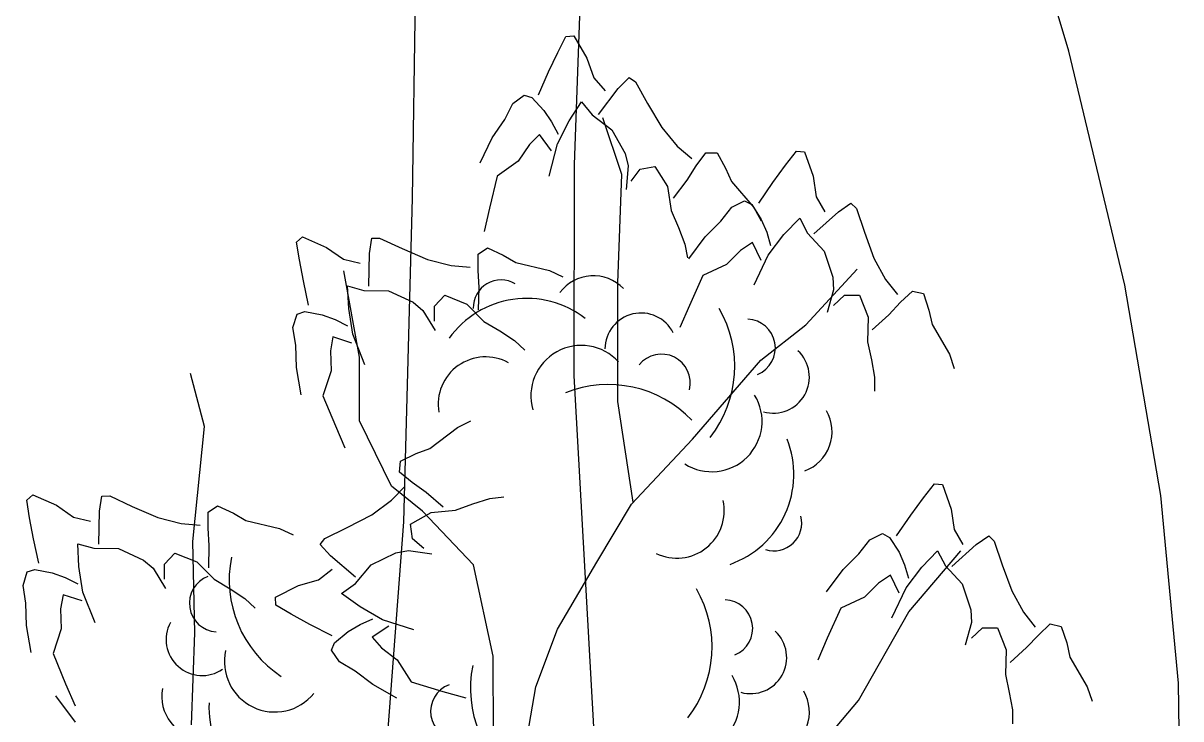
# Model space of a CAD drawing. Header units: millimetres. Extents: x 524954 to 526204, y 9523489 to 9524010.
# Drawn here: x 525982.347 to 525985.174, y 9523817.479 to 9523819.179 of the extents above; entities that cross this region are included whole.
import ezdxf

# ---------------------------------------------------------------- set-up
doc = ezdxf.new("R2010")
doc.units = ezdxf.units.MM
doc.linetypes.add('ACAD_ISO12W100', pattern=[21, 12, -3, 0, -3, 0, -3])
doc.layers.add('Arbre', color=34, linetype='ACAD_ISO12W100')
doc.layers.add('CN_02_00', color=4, linetype='Continuous')

# ---------------------------------------------------------------- blocks, each defined once
blk = doc.blocks.new('v088')
at = {"color": 3, "linetype": 'Continuous'}
for p, q in [((-0.0239, 12.3184), (0.0161, 12.3965)), ((0.0161, 12.3965), (0.0546, 12.3999)), ((0.0546, 12.3999), (0.1184, 12.2906)), ((-0.0686, 12.2238), (-0.0239, 12.3184)), ((0.1184, 12.2906), (0.1522, 12.1952)), ((-0.1179, 12.1126), (-0.0686, 12.2238)), ((0.1522, 12.1952), (0.2074, 12.1313)), ((0.2717, 12.1435), (0.3242, 12.1966)), ((0.3242, 12.1966), (0.3557, 12.1751)), ((0.3557, 12.1751), (0.415, 12.0689)), ((0.1746, 12.0155), (0.2717, 12.1435)), ((-0.2428, 12.0693), (-0.1881, 12.111)), ((-0.1881, 12.111), (-0.1505, 12.0986)), ((-0.1505, 12.0986), (-0.0915, 12.0354)), ((-0.2828, 11.9912), (-0.2428, 12.0693)), ((0.0317, 11.9844), (0.0922, 12.0781)), ((0.0922, 12.0781), (0.1437, 12.0135)), ((0.415, 12.0689), (0.4841, 11.9528)), ((-0.0915, 12.0354), (-0.0536, 11.98)), ((0.1437, 12.0135), (0.2395, 11.9416)), ((-0.344, 11.9013), (-0.2828, 11.9912)), ((-0.0252, 11.8718), (0.0317, 11.9844)), ((-0.0536, 11.98), (-0.0225, 11.9193)), ((0.2395, 11.9416), (0.3048, 11.8248)), ((0.4841, 11.9528), (0.5601, 11.8616)), ((-0.4033, 11.7804), (-0.344, 11.9013)), ((-0.1123, 11.9179), (-0.1618, 11.8694)), ((-0.0542, 11.8389), (-0.1123, 11.9179)), ((-0.066, 11.7153), (-0.0252, 11.8718)), ((-0.1618, 11.8694), (-0.2169, 11.7884)), ((0.5601, 11.8616), (0.6304, 11.8005)), ((0.3048, 11.8248), (0.32, 11.7651)), ((0.6527, 11.7656), (0.6994, 11.8293)), ((0.6994, 11.8293), (0.7544, 11.828)), ((0.7544, 11.828), (0.796, 11.7537)), ((1.0886, 11.7676), (1.1424, 11.8368)), ((1.1424, 11.8368), (1.1809, 11.833)), ((1.1809, 11.833), (1.2232, 11.7138)), ((-0.2169, 11.7884), (-0.3202, 11.714)), ((0.32, 11.7651), (0.3106, 11.6498)), ((0.378, 11.7487), (0.4498, 11.7623)), ((0.4498, 11.7623), (0.5114, 11.6644)), ((0.6075, 11.6944), (0.6527, 11.7656)), ((1.027, 11.683), (1.0886, 11.7676)), ((0.3344, 11.6895), (0.378, 11.7487)), ((0.796, 11.7537), (0.824, 11.6885)), ((-0.3202, 11.714), (-0.3572, 11.5582)), ((1.2232, 11.7138), (1.2386, 11.6137)), ((0.5418, 11.6075), (0.6075, 11.6944)), ((0.824, 11.6885), (0.9344, 11.5607)), ((0.9578, 11.583), (1.027, 11.683)), ((0.5114, 11.6644), (0.5299, 11.5465)), ((0.827, 11.5637), (0.8886, 11.5945)), ((0.8886, 11.5945), (0.9232, 11.5753)), ((1.2386, 11.6137), (1.2809, 11.5407)), ((0.7732, 11.4945), (0.827, 11.5637)), ((0.9232, 11.5753), (0.9693, 11.5022)), ((0.9344, 11.5607), (0.97, 11.497)), ((1.3463, 11.5407), (1.4079, 11.583)), ((1.4079, 11.583), (1.4348, 11.556)), ((-0.3572, 11.5582), (-0.3824, 11.4437)), ((0.5299, 11.5465), (0.5653, 11.4632)), ((1.2271, 11.433), (1.3463, 11.5407)), ((1.4348, 11.556), (1.4733, 11.4406)), ((1.0809, 11.4291), (1.1578, 11.5099)), ((1.1578, 11.5099), (1.1963, 11.4368)), ((0.6962, 11.4176), (0.7732, 11.4945)), ((0.9693, 11.5022), (0.9963, 11.4406)), ((0.5653, 11.4632), (0.5962, 11.3829)), ((0.9963, 11.4406), (1.0155, 11.3753)), ((1.004, 11.3291), (1.0809, 11.4291)), ((1.1963, 11.4368), (1.2771, 11.3483)), ((1.4733, 11.4406), (1.5194, 11.3137)), ((-1.2987, 11.3921), (-1.2695, 11.4174)), ((-1.2853, 11.3054), (-1.2987, 11.3921)), ((-1.2695, 11.4174), (-1.1537, 11.3664)), ((-0.9434, 11.3371), (-0.9319, 11.4109)), ((-0.9319, 11.4109), (-0.8938, 11.412)), ((-0.8938, 11.412), (-0.7835, 11.3608)), ((0.6155, 11.3099), (0.6962, 11.4176)), ((0.927, 11.3906), (0.8693, 11.3522)), ((0.9693, 11.3022), (0.927, 11.3906)), ((-1.1537, 11.3664), (-1.0704, 11.3089)), ((-0.4126, 11.3334), (-0.3673, 11.3647)), ((-0.3673, 11.3647), (-0.2901, 11.3288)), ((0.5962, 11.3829), (0.6091, 11.3149)), ((-0.9469, 11.1764), (-0.9434, 11.3371)), ((-0.7835, 11.3608), (-0.6595, 11.3072)), ((0.8693, 11.3522), (0.8001, 11.2829)), ((1.2771, 11.3483), (1.3194, 11.2214)), ((-1.266, 11.2026), (-1.2853, 11.3054)), ((-1.0704, 11.3089), (-0.9882, 11.2895)), ((-0.6595, 11.3072), (-0.5444, 11.2779)), ((-0.4131, 11.2545), (-0.4126, 11.3334)), ((-0.2901, 11.3288), (-0.2291, 11.2925)), ((0.9347, 11.1829), (1.004, 11.3291)), ((1.5194, 11.3137), (1.5771, 11.2099)), ((-0.5444, 11.2779), (-0.4516, 11.2697)), ((-0.2291, 11.2925), (-0.0648, 11.2537)), ((0.8001, 11.2829), (0.6847, 11.2291)), ((-0.4079, 11.1703), (-0.4131, 11.2545)), ((-0.0648, 11.2537), (0.0014, 11.223)), ((0.6847, 11.2291), (0.6193, 11.0829)), ((1.3194, 11.2214), (1.3232, 11.1598)), ((-1.2408, 11.0836), (-1.266, 11.2026)), ((1.5771, 11.2099), (1.6348, 11.1368)), ((-1.0503, 11.1789), (-0.9708, 11.1567)), ((-1.0444, 11.0675), (-1.0503, 11.1789)), ((-0.4102, 11.0614), (-0.4079, 11.1703)), ((-0.9708, 11.1567), (-0.851, 11.1547)), ((-0.851, 11.1547), (-0.7296, 11.0984)), ((1.3232, 11.1598), (1.2925, 11.0483)), ((1.6502, 11.0983), (1.7079, 11.1522)), ((1.7079, 11.1522), (1.7617, 11.1406)), ((1.7617, 11.1406), (1.7887, 11.0598)), ((-0.6257, 11.0796), (-0.5755, 11.1328)), ((-0.5755, 11.1328), (-0.4682, 11.0896)), ((1.3232, 11.0829), (1.3771, 11.1329)), ((1.3771, 11.1329), (1.4502, 11.1329)), ((1.4502, 11.1329), (1.4925, 11.0252)), ((-0.7296, 11.0984), (-0.6822, 11.0589)), ((-0.6263, 11.0061), (-0.6257, 11.0796)), ((-0.4682, 11.0896), (-0.3841, 11.005)), ((0.6193, 11.0829), (0.5731, 10.9752)), ((1.5925, 11.0368), (1.6502, 11.0983)), ((-1.2967, 11.0411), (-1.2589, 11.0531)), ((-1.2589, 11.0531), (-1.1741, 11.0365)), ((-1.0245, 10.9429), (-1.0444, 11.0675)), ((-0.6822, 11.0589), (-0.6222, 10.96)), ((1.7887, 11.0598), (1.8041, 10.9906)), ((-1.3166, 10.9752), (-1.2967, 11.0411)), ((-1.1741, 11.0365), (-1.1109, 11.0139)), ((1.4925, 11.0252), (1.4886, 10.906)), ((1.5117, 10.9637), (1.5925, 11.0368)), ((-1.1109, 11.0139), (-1.0501, 10.983)), ((-0.3841, 11.005), (-0.3065, 10.9583)), ((-1.3032, 10.8885), (-1.3166, 10.9752)), ((1.8041, 10.9906), (1.8887, 10.8444)), ((-0.9657, 10.7922), (-1.0245, 10.9429)), ((-0.3065, 10.9583), (-0.2344, 10.9114)), ((-1.122, 10.9292), (-1.1336, 10.8608)), ((-1.0286, 10.8992), (-1.122, 10.9292)), ((-0.2344, 10.9114), (-0.1841, 10.8638)), ((-1.3, 10.7798), (-1.3032, 10.8885)), ((1.4886, 10.906), (1.5079, 10.8175)), ((-1.1336, 10.8608), (-1.1308, 10.7629)), ((1.8887, 10.8444), (1.9118, 10.7752)), ((1.5079, 10.8175), (1.5233, 10.7329)), ((-1.2771, 10.6471), (-1.3, 10.7798)), ((-1.1308, 10.7629), (-1.1708, 10.642)), ((1.5233, 10.7329), (1.5233, 10.6636)), ((-1.1708, 10.642), (-1.1094, 10.4942)), ((-0.514, 10.4875), (-0.4484, 10.5194)), ((-1.1094, 10.4942), (-1.0628, 10.3867)), ((-0.648, 10.3846), (-0.514, 10.4875)), ((-0.7146, 10.3603), (-0.648, 10.3846)), ((-0.7912, 10.3231), (-0.7146, 10.3603)), ((-0.7957, 10.2682), (-0.7912, 10.3231)), ((-0.7348, 10.218), (-0.7957, 10.2682)), ((-0.6662, 10.1688), (-0.7348, 10.218)), ((1.7617, 10.1424), (1.8156, 10.2117)), ((1.8156, 10.2117), (1.8541, 10.2078)), ((1.8541, 10.2078), (1.8964, 10.0886)), ((-0.8359, 10.1311), (-0.7709, 10.1978)), ((-2.6162, 10.1323), (-2.587, 10.1577)), ((-2.587, 10.1577), (-2.4712, 10.1066)), ((-2.2608, 10.0773), (-2.2494, 10.1511)), ((-2.2494, 10.1511), (-2.2113, 10.1522)), ((-2.2113, 10.1522), (-2.101, 10.101)), ((-0.5833, 10.0982), (-0.6662, 10.1688)), ((-0.3559, 10.1397), (-0.2873, 10.1487)), ((-2.6028, 10.0456), (-2.6162, 10.1323)), ((-0.9313, 10.0604), (-0.8359, 10.1311)), ((-0.4378, 10.1134), (-0.3559, 10.1397)), ((1.7002, 10.0578), (1.7617, 10.1424)), ((-2.4712, 10.1066), (-2.3879, 10.0492)), ((-2.101, 10.101), (-1.977, 10.0475)), ((-1.7301, 10.0737), (-1.6848, 10.1049)), ((-1.6848, 10.1049), (-1.6075, 10.069)), ((-0.5231, 10.0829), (-0.4378, 10.1134)), ((-2.2643, 9.9167), (-2.2608, 10.0773)), ((-1.7305, 9.9947), (-1.7301, 10.0737)), ((-1.6075, 10.069), (-1.5466, 10.0327)), ((-0.7431, 10.0152), (-0.6418, 10.0712)), ((-0.6418, 10.0712), (-0.5231, 10.0829)), ((1.8964, 10.0886), (1.9118, 9.9886)), ((-2.5835, 9.9428), (-2.6028, 10.0456)), ((-2.3879, 10.0492), (-2.3057, 10.0298)), ((-1.977, 10.0475), (-1.8618, 10.0181)), ((-1.0512, 9.9981), (-0.9313, 10.0604)), ((1.631, 9.9578), (1.7002, 10.0578)), ((-1.8618, 10.0181), (-1.7691, 10.0099)), ((-1.5466, 10.0327), (-1.3822, 9.9939)), ((-0.7336, 9.9427), (-0.7431, 10.0152)), ((-1.7254, 9.9105), (-1.7305, 9.9947)), ((-1.3822, 9.9939), (-1.316, 9.9632)), ((-1.1606, 9.945), (-1.0512, 9.9981)), ((1.9118, 9.9886), (1.9541, 9.9155)), ((1.5002, 9.9386), (1.5617, 9.9693)), ((1.5617, 9.9693), (1.5963, 9.9501)), ((1.5963, 9.9501), (1.6425, 9.877)), ((2.0195, 9.9155), (2.081, 9.9578)), ((2.081, 9.9578), (2.1079, 9.9309)), ((-2.5582, 9.8238), (-2.5835, 9.9428)), ((-1.1838, 9.9148), (-1.1606, 9.945)), ((-0.677, 9.8958), (-0.7336, 9.9427)), ((1.4463, 9.8693), (1.5002, 9.9386)), ((2.1079, 9.9309), (2.1464, 9.8155)), ((-2.3678, 9.9191), (-2.2883, 9.8969)), ((-2.3619, 9.8077), (-2.3678, 9.9191)), ((-2.2883, 9.8969), (-2.1685, 9.895)), ((-2.1685, 9.895), (-2.0471, 9.8386)), ((-1.7277, 9.8016), (-1.7254, 9.9105)), ((-1.1339, 9.8592), (-1.1838, 9.9148)), ((1.9002, 9.8078), (2.0195, 9.9155)), ((-1.9432, 9.8199), (-1.893, 9.873)), ((-1.893, 9.873), (-1.7856, 9.8299)), ((-0.9342, 9.8156), (-0.8138, 9.874)), ((-0.8138, 9.874), (-0.7533, 9.8858)), ((-0.7533, 9.8858), (-0.6387, 9.8698)), ((1.3694, 9.7924), (1.4463, 9.8693)), ((1.6425, 9.877), (1.6694, 9.8155)), ((1.7541, 9.8039), (1.831, 9.8847)), ((1.831, 9.8847), (1.8695, 9.8116)), ((-2.0471, 9.8386), (-1.9997, 9.7992)), ((-1.0116, 9.755), (-1.1339, 9.8592)), ((-2.3419, 9.6831), (-2.3619, 9.8077)), ((-1.9438, 9.7464), (-1.9432, 9.8199)), ((-1.7856, 9.8299), (-1.7015, 9.7452)), ((-1.0114, 9.724), (-0.9342, 9.8156)), ((1.6694, 9.8155), (1.6887, 9.7501)), ((1.8695, 9.8116), (1.9502, 9.7232)), ((2.1464, 9.8155), (2.1926, 9.6885)), ((-2.634, 9.7155), (-2.6142, 9.7814)), ((-2.6142, 9.7814), (-2.5764, 9.7933)), ((-2.5764, 9.7933), (-2.4916, 9.7768)), ((-1.9997, 9.7992), (-1.9397, 9.7002)), ((-1.1923, 9.7429), (-1.1254, 9.7944)), ((1.2886, 9.6847), (1.3694, 9.7924)), ((1.6771, 9.7039), (1.7541, 9.8039)), ((-2.4916, 9.7768), (-2.4283, 9.7541)), ((-2.4283, 9.7541), (-2.3676, 9.7232)), ((1.6002, 9.7655), (1.5425, 9.727)), ((1.6425, 9.677), (1.6002, 9.7655)), ((-1.7015, 9.7452), (-1.624, 9.6985)), ((-1.2895, 9.7147), (-1.1923, 9.7429)), ((-1.0789, 9.6763), (-1.0114, 9.724)), ((1.5425, 9.727), (1.4733, 9.6578)), ((1.9502, 9.7232), (1.9925, 9.5962)), ((-2.6206, 9.6288), (-2.634, 9.7155)), ((-1.624, 9.6985), (-1.5519, 9.6516)), ((-1.4022, 9.6572), (-1.2895, 9.7147)), ((1.6079, 9.5578), (1.6771, 9.7039)), ((-2.4395, 9.6694), (-2.4511, 9.6011)), ((-2.3461, 9.6395), (-2.4395, 9.6694)), ((-2.2831, 9.5325), (-2.3419, 9.6831)), ((-0.9888, 9.6106), (-1.0789, 9.6763)), ((2.1926, 9.6885), (2.2503, 9.5847)), ((-1.5519, 9.6516), (-1.5015, 9.6041)), ((-1.401, 9.6186), (-1.4022, 9.6572)), ((1.4733, 9.6578), (1.3579, 9.6039)), ((-2.6175, 9.52), (-2.6206, 9.6288)), ((-1.3254, 9.5742), (-1.401, 9.6186)), ((-0.8796, 9.5473), (-0.9888, 9.6106)), ((-2.4511, 9.6011), (-2.4483, 9.5032)), ((1.3579, 9.6039), (1.2925, 9.4577)), ((1.9925, 9.5962), (1.9964, 9.5347)), ((2.2503, 9.5847), (2.308, 9.5116)), ((-1.2335, 9.5242), (-1.3254, 9.5742)), ((-1.0467, 9.4905), (-0.9892, 9.5252)), ((-0.9892, 9.5252), (-0.9269, 9.5527)), ((-0.7257, 9.4976), (-0.8796, 9.5473)), ((1.9964, 9.5347), (1.9656, 9.4231)), ((2.3233, 9.4731), (2.381, 9.527)), ((2.381, 9.527), (2.4349, 9.5154)), ((-2.5946, 9.3874), (-2.6175, 9.52)), ((-2.4483, 9.5032), (-2.4883, 9.3823)), ((-1.1253, 9.4685), (-1.2335, 9.5242)), ((-0.8484, 9.5165), (-0.9306, 9.463)), ((1.9964, 9.4577), (2.0502, 9.5077)), ((2.0502, 9.5077), (2.1233, 9.5077)), ((2.1233, 9.5077), (2.1656, 9.4)), ((2.4349, 9.5154), (2.4618, 9.4347)), ((-1.1132, 9.4352), (-1.0467, 9.4905)), ((2.2657, 9.4116), (2.3233, 9.4731)), ((-0.9306, 9.463), (-0.885, 9.4108)), ((1.2925, 9.4577), (1.2463, 9.35)), ((-1.1278, 9.3984), (-1.1132, 9.4352)), ((2.4618, 9.4347), (2.4772, 9.3654)), ((-1.0892, 9.3413), (-1.1278, 9.3984)), ((-0.885, 9.4108), (-0.8073, 9.3511)), ((2.1656, 9.4), (2.1618, 9.2808)), ((2.1849, 9.3385), (2.2657, 9.4116)), ((-2.4883, 9.3823), (-2.4269, 9.2344)), ((2.4772, 9.3654), (2.5618, 9.2193)), ((-1.0136, 9.2969), (-1.0892, 9.3413)), ((-0.8073, 9.3511), (-0.7389, 9.2437)), ((-0.9273, 9.2307), (-1.0136, 9.2969)), ((2.1618, 9.2808), (2.181, 9.1923)), ((-0.7389, 9.2437), (-0.5855, 9.1979)), ((-2.4269, 9.2344), (-2.3802, 9.1269)), ((-0.81, 9.1646), (-0.9273, 9.2307)), ((2.5618, 9.2193), (2.5849, 9.15)), ((-0.5855, 9.1979), (-0.4727, 9.1661)), ((2.181, 9.1923), (2.1964, 9.1077)), ((2.1964, 9.1077), (2.1964, 9.0385))]:
    blk.add_line(p, q, dxfattribs=at)
at = {"linetype": 'Continuous'}
for p, q in [((0.2897, 11.7219), (0.1969, 11.9998)), ((0.2697, 11.1929), (0.2897, 11.7219)), ((-0.9914, 10.8307), (-1.0686, 11.252)), ((1.1882, 10.9882), (1.4374, 11.2608)), ((0.2693, 10.6145), (0.2697, 11.1929)), ((0.9679, 10.8157), (1.1882, 10.9882)), ((-0.9911, 10.5198), (-0.9914, 10.8307)), ((0.6339, 10.4293), (0.9679, 10.8157)), ((-1.7492, 10.4915), (-1.8168, 10.7513)), ((0.3448, 10.1217), (0.2693, 10.6145)), ((-0.8352, 10.1996), (-0.9911, 10.5198)), ((-1.8059, 9.9306), (-1.7492, 10.4915)), ((0.3358, 10.1122), (0.6339, 10.4293)), ((-0.6834, 10.0784), (-0.8352, 10.1996)), ((0.1676, 9.8288), (0.3358, 10.1122)), ((-0.4354, 9.8162), (-0.6834, 10.0784)), ((-1.7966, 9.483), (-1.8059, 9.9306)), ((1.6901, 9.587), (1.945, 9.8846)), ((-0.339, 9.3704), (-0.4354, 9.8162)), ((-0.0246, 9.5014), (0.1676, 9.8288)), ((1.4442, 9.1527), (1.6901, 9.587)), ((-0.1306, 9.2193), (-0.0246, 9.5014)), ((-1.8121, 9.0349), (-1.7966, 9.483)), ((-0.337, 8.9787), (-0.339, 9.3704)), ((-0.1861, 8.901), (-0.1306, 9.2193)), ((-2.3783, 9.048), (-2.4742, 9.1766)), ((1.08, 8.7222), (1.4442, 9.1527)), ((0.0445, 2.6247), (0.064, 3.1786)), ((-0.3518, 2.5418), (-0.3436, 3.0457)), ((0.0429, 2.1085), (0.0445, 2.6247)), ((-0.3726, 1.7516), (-0.3518, 2.5418)), ((0.1022, 1.0525), (0.0429, 2.1085)), ((-0.4115, 1.2346), (-0.3726, 1.7516))]:
    blk.add_line(p, q, dxfattribs=at)
at = {"color": 3, "linetype": 'Continuous'}
for centre, major_axis, start_param, end_param in [((0.1501, 11.0237), (0.1445, 0.1445), 6.263619, 7.998733), ((-0.3005, 11.0717), (0.0964, 0.0964), 0.254619, 2.377018), ((-0.1756, 10.6509), (0.3298, 0.3298), 0.12682, 1.733702), ((0.3829, 10.8698), (-0.1246, 0.1246), 4.396235, 7.060094), ((0.2754, 10.7857), (0.3995, 0.3995), 4.836335, 6.022049), ((0.8987, 10.8757), (0.099, 0.099), 4.31771, 7.031286), ((0.0911, 10.6412), (0.1741, 0.1741), 6.236163, 8.918901), ((0.4834, 10.7051), (-0.099, 0.099), 3.680741, 6.394318), ((1.0287, 10.7332), (-0.1246, 0.1246), 2.081137, 4.744996), ((-0.3757, 10.5998), (0.1641, 0.1641), 0.282297, 2.520721), ((0.2226, 10.1318), (-0.3995, 0.3995), 4.689978, 5.875693), ((0.7276, 10.5169), (-0.1741, 0.1741), 1.793126, 4.475865), ((1.1114, 10.4666), (-0.1445, 0.1445), 2.713295, 4.448408), ((0.6623, 10.2582), (-0.3298, 0.3298), 2.69514, 4.302022), ((0.5573, 10.0804), (0.1641, 0.1641), 3.478918, 5.717341), ((1.0314, 10.0206), (0.0964, 0.0964), 3.62262, 5.745019), ((-1.0632, 9.7428), (0.3995, 0.3995), 2.158504, 3.344219), ((-1.6825, 9.6282), (-0.099, 0.099), -0.421529, 2.292047), ((0.1648, 9.4153), (0.3995, 0.3995), 4.836335, 6.022049), ((0.7881, 9.5054), (-0.099, 0.099), 2.746913, 5.46049), ((-1.7599, 9.4514), (-0.1246, 0.1246), 0.293965, 2.957824), ((0.9181, 9.3628), (0.1246, 0.1246), 3.651933, 6.315792), ((-1.4053, 9.3432), (0.1741, 0.1741), 2.133893, 4.816631), ((0.1148, 9.2139), (-0.3995, 0.3995), 0.587708, 1.773422), ((0.617, 9.1466), (-0.1741, 0.1741), 1.793126, 4.475865), ((-0.5045, 9.0993), (0.099, 0.099), 1.149268, 3.862844), ((-1.7527, 9.1724), (-0.1445, 0.1445), 0.590553, 2.325666), ((1.0008, 9.0963), (-0.1445, 0.1445), 2.713295, 4.448408), ((-1.2605, 9.1191), (0.3298, 0.3298), 2.307735, 3.914618)]:
    blk.add_ellipse(centre, major_axis=major_axis, ratio=1, start_param=start_param, end_param=end_param, dxfattribs=at)

msp = doc.modelspace()

# ---------------------------------------------------------------- linework, layer by layer
at = {"layer": 'CN_02_00', "elevation": 304, "flags": 128}
msp.add_lwpolyline([(525983.6503, 9523814.2381), (525983.772, 9523814.4176), (525983.9005, 9523814.5881), (525984.0335, 9523814.7471), (525984.1688, 9523814.8985), (525984.3045, 9523815.0477), (525984.4385, 9523815.1999), (525984.5688, 9523815.3606), (525984.6934, 9523815.5351), (525984.8103, 9523815.7287), (525984.9175, 9523815.9468), (525985.0125, 9523816.1946), (525985.0904, 9523816.4763), (525985.1459, 9523816.7962), (525985.1736, 9523817.1582), (525985.1682, 9523817.5665), (525985.1244, 9523818.0252), (525985.0368, 9523818.5385), (525984.9, 9523819.1104), (525984.7116, 9523819.741)], dxfattribs=at)

# ---------------------------------------------------------------- block references
at = {"layer": 'Arbre'}
msp.add_blockref('v088', (525983.6492, 9523816.209, 303.85), dxfattribs=at)
at = {"layer": 'Arbre', "xscale": 0.5, "yscale": 0.5, "zscale": 0.5}
msp.add_blockref('v088', (525983.6643, 9523812.9476, 151.925), dxfattribs=at)

doc.saveas('drawing.dxf')
